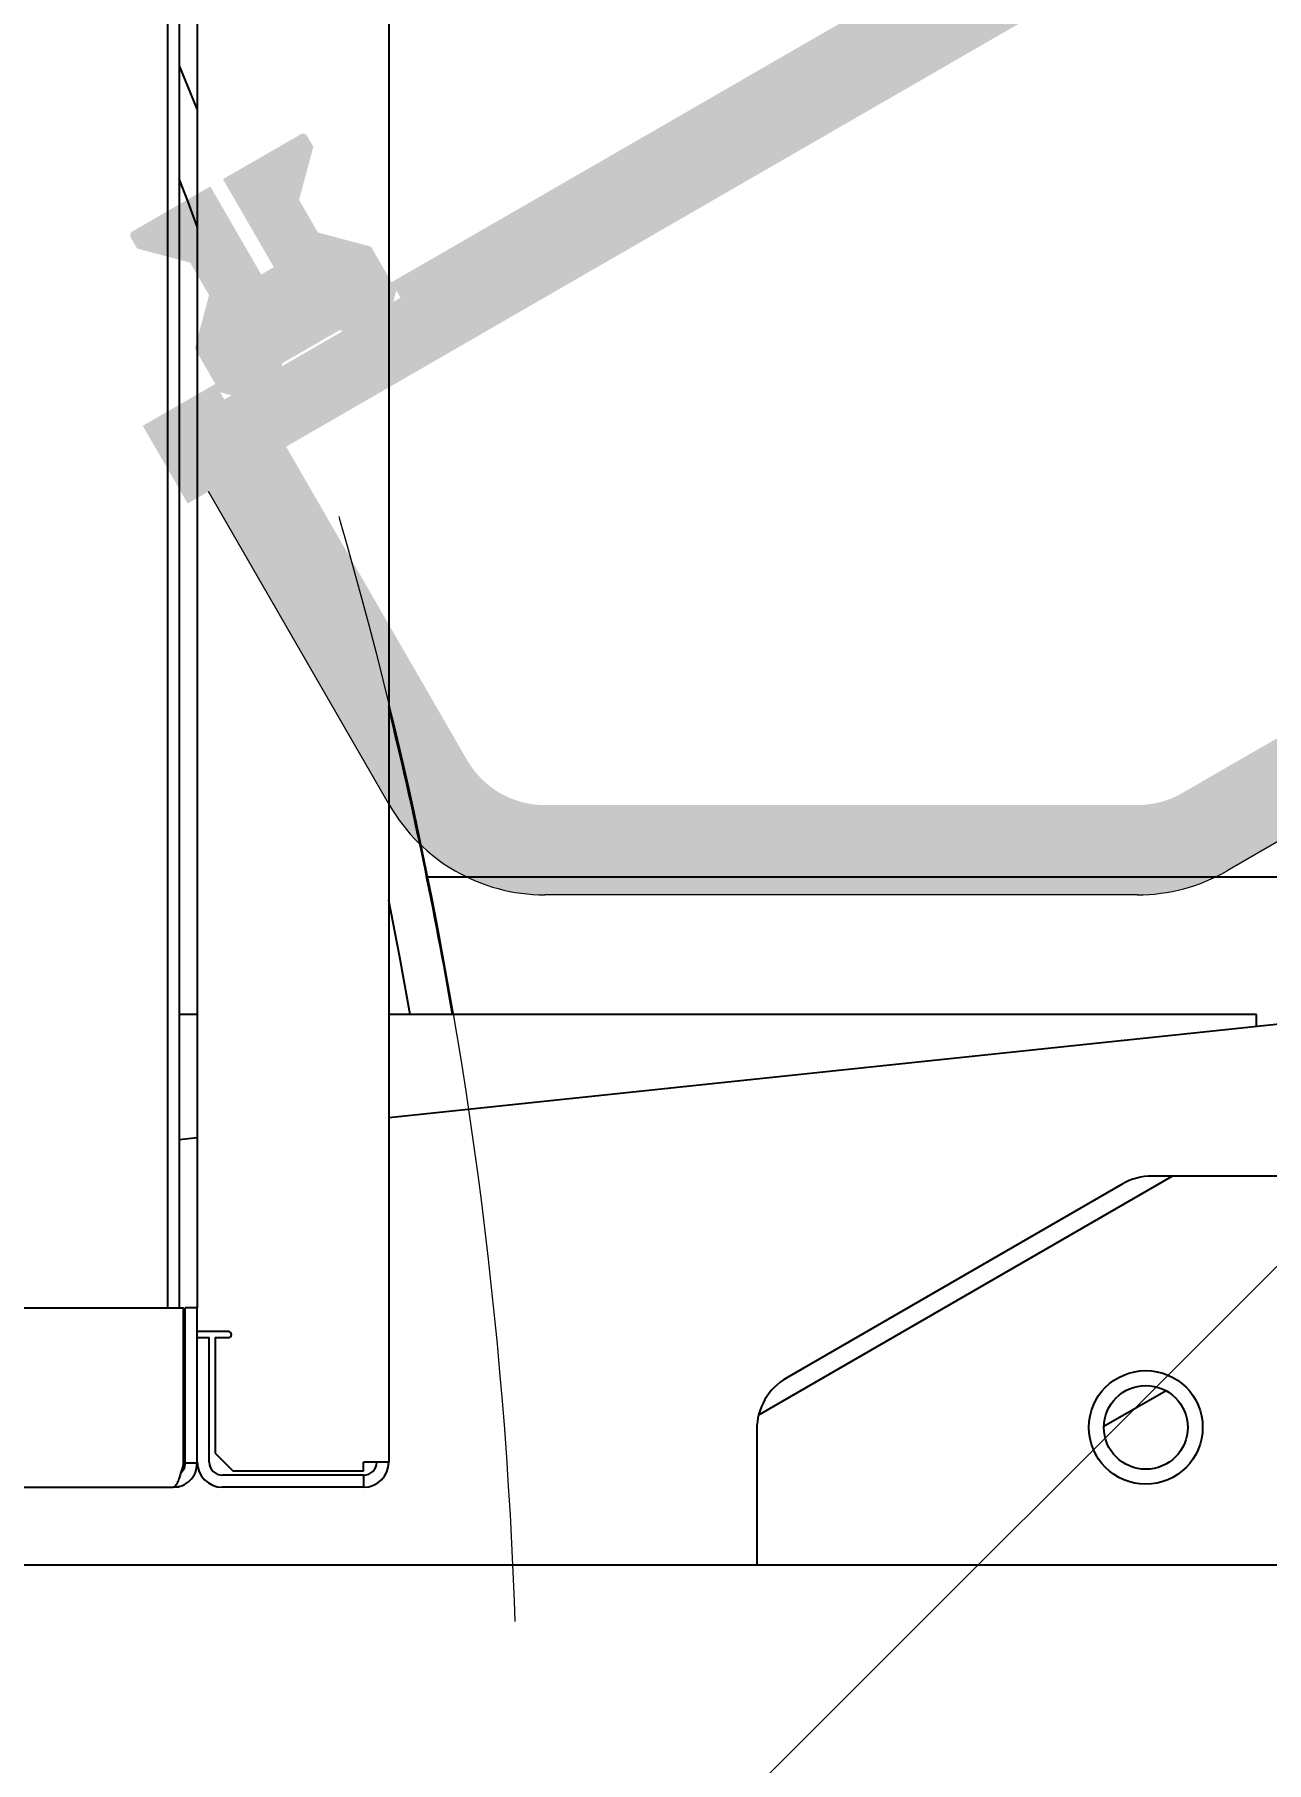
# Model space of a CAD drawing. Header units: inches. Extents: x -347369 to -260369, y 119522 to 149869.
# Drawn here: x -284560.9 to -284355, y 139001.7 to 139290.4 of the extents above; entities that cross this region are included whole.
import ezdxf

# ---------------------------------------------------------------- set-up
doc = ezdxf.new("R2010")
doc.units = ezdxf.units.IN
doc.header["$LTSCALE"] = 300
doc.linetypes.add('NASCOSTA', pattern=[0.375, 0.25, -0.125])
doc.layers.add('MACCHINA', color=40, linetype='Continuous')
doc.layers.add('QUOTE', color=7, linetype='Continuous')
doc.styles.get("Standard").update_dxf_attribs({"font": 'romans.shx'})
doc.dimstyles.new('sc1a100', dxfattribs={"dimscale": 100, "dimtxt": 3, "dimasz": 3, "dimexe": 0, "dimexo": 0, "dimgap": 1, "dimtad": 1, "dimzin": 12, "dimdsep": 46, "dimtxsty": 'Standard', "dimblk": 'CLOSEDBLANK', "dimcen": 1, "dimclrd": 253, "dimclre": 253, "dimclrt": 2, "dimadec": 0, "dimazin": 3, "dimtfac": 1, "dimtmove": 0, "dimatfit": 1, "dimldrblk": 'CLOSEDBLANK', "dimfxl": 1, "dimtolj": 1, "dimtzin": 0, "dimarcsym": 0})
doc.dimstyles.new('sc1a100_pollici', dxfattribs={"dimscale": 100, "dimtxt": 3, "dimasz": 3, "dimexe": 0, "dimexo": 0, "dimgap": 1, "dimtad": 1, "dimzin": 12, "dimdsep": 46, "dimtxsty": 'Standard', "dimblk": 'CLOSEDBLANK', "dimcen": 1, "dimclrd": 253, "dimclre": 253, "dimclrt": 2, "dimadec": 0, "dimazin": 3, "dimtfac": 1, "dimtmove": 0, "dimatfit": 1, "dimldrblk": 'CLOSEDBLANK', "dimfxl": 1, "dimtolj": 1, "dimtzin": 0, "dimarcsym": 0})

# ---------------------------------------------------------------- blocks, each defined once
blk = doc.blocks.new('_ClosedBlank')
at = {"color": 0, "linetype": 'ByBlock', "lineweight": -2}
for p, q in [((-1, 0.1666666666666667), (0, 0)), ((-1, 0.1666666666666667), (-1, -0.1666666666666667)), ((0, 0), (-1, -0.1666666666666667))]:
    blk.add_line(p, q, dxfattribs=at)
blk = doc.blocks.new('*D10')
at = {"layer": 'Defpoints', "color": 0, "transparency": 16777216}
for p in [(-300380.1665801618, 144199.6558577591), (-282330.1662940595, 140899.6558577589), (-300380.1665801618, 139125.6251859243)]:
    blk.add_point(p, dxfattribs=at)
at = {"layer": 'QUOTE', "color": 253, "lineweight": -2, "transparency": 16777216}
for p, q in [((-300380.1665801618, 139125.6251859243), (-300380.1665801618, 144199.6558577591)), ((-282630.1662940595, 144199.6558577591), (-300080.1665801618, 144199.6558577591)), ((-282330.1662940595, 140899.6558577589), (-282330.1662940595, 144199.6558577591))]:
    blk.add_line(p, q, dxfattribs=at)
at = {"layer": 'QUOTE', "color": 253, "lineweight": -2, "transparency": 16777216, "xscale": 300, "yscale": 300, "zscale": 300, "rotation": 180}
blk.add_blockref('_ClosedBlank', (-300380.1665801618, 144199.6558577591), dxfattribs=at)
at = {"layer": 'QUOTE', "color": 253, "lineweight": -2, "transparency": 16777216, "xscale": 300, "yscale": 300, "zscale": 300}
blk.add_blockref('_ClosedBlank', (-282330.1662940595, 144199.6558577591), dxfattribs=at)
at = {"layer": 'QUOTE', "color": 2, "transparency": 16777216, "char_height": 300, "attachment_point": 5}
for s, insert in [('\\A1;18050', (-291355.1664371107, 144449.6558577591)), ('\\A1;[59\'-2 5/8"]', (-291355.1664371107, 143871.0844291877))]:
    blk.add_mtext(s, dxfattribs=dict(at, insert=insert))
blk = doc.blocks.new('*D27')
at = {"layer": 'Defpoints', "color": 0, "transparency": 16777216}
for p in [(-285230.1662940595, 140399.6558577591), (-284017.7307287613, 139699.655857759), (-287395.2298035208, 137749.6558577589), (-287103.2006463452, 136767.4604393702), (-285230.1662940595, 136499.655857759)]:
    blk.add_point(p, dxfattribs=at)
at = {"layer": 'QUOTE', "color": 253, "lineweight": -2, "transparency": 16777216}
for p, q in [((-287395.2298035208, 137749.6558577589), (-287753.6986503091, 137542.6937725696)), ((-285230.1662940595, 136499.655857759), (-285230.1662940595, 136085.7316873802))]:
    blk.add_line(p, q, dxfattribs=at)
blk.add_arc((-285230.1662940595, 138999.655857759), 2913.924170378776, 215.9014350610591, 264.098564938941, dxfattribs=at)
at = {"layer": 'QUOTE', "color": 253, "lineweight": -2, "transparency": 16777216, "xscale": 300, "yscale": 300, "zscale": 300}
for p, rotation in [((-287753.6986503091, 137542.6937725696), 122.9507175305296), ((-285230.1662940595, 136085.7316873802), 357.0492824694705)]:
    blk.add_blockref('_ClosedBlank', p, dxfattribs=dict(at, rotation=rotation))
at = {"layer": 'QUOTE', "color": 2, "transparency": 16777216, "insert": (-286562.128379249, 136692.6298524556), "char_height": 300, "attachment_point": 5, "rotation": 330.00000000000006}
blk.add_mtext('\\A1;60°', dxfattribs=at)
blk = doc.blocks.new('*D37')
at = {"layer": 'Defpoints', "color": 0, "transparency": 16777216}
for p in [(-285230.1662940595, 140399.6558577591), (-286220.1157877208, 139989.6053514202), (-283462.3993410933, 137231.8889047927), (-285230.1662940595, 136499.655857759), (-284473.382269545, 136175.2994279141)]:
    blk.add_point(p, dxfattribs=at)
at = {"layer": 'QUOTE', "color": 253, "lineweight": -2, "transparency": 16777216}
for p, q in [((-283462.3993410933, 137231.8889047927), (-283162.5938887292, 136932.0834524287)), ((-285230.1662940595, 136499.655857759), (-285230.1662940595, 136075.6669209525))]:
    blk.add_line(p, q, dxfattribs=at)
blk.add_arc((-285230.1662940595, 138999.6558577589), 2923.988936806411, 275.881103636428, 309.1188963635714, dxfattribs=at)
at = {"layer": 'QUOTE', "color": 253, "lineweight": -2, "transparency": 16777216, "xscale": 300, "yscale": 300, "zscale": 300}
for p, rotation in [((-283162.5938887292, 136932.0834524287), 42.0594481817856), ((-285230.1662940595, 136075.6669209525), 182.9405518182139)]:
    blk.add_blockref('_ClosedBlank', p, dxfattribs=dict(at, rotation=rotation))
at = {"layer": 'QUOTE', "color": 2, "transparency": 16777216, "insert": (-284206.8750296162, 136529.2122088819), "char_height": 300, "attachment_point": 5, "rotation": 22.499999999999773}
blk.add_mtext('\\A1;45°', dxfattribs=at)
blk = doc.blocks.new('A$Cda148bbc')
at = {"layer": 'MACCHINA', "lineweight": 0}
h = blk.add_hatch(color=5, dxfattribs=at)
edge = h.paths.add_edge_path(flags=0)
edge.add_line((-93.55669502741375, 1228.823961723659), (-87.55209318103562, 1228.823961723659))
edge.add_line((-87.55209318103562, 1228.823961723659), (-87.59897821451295, 1230.831601398746))
edge.add_line((-87.59897821451295, 1230.831601398746), (-93.60358006089109, 1230.831601398746))
edge.add_ellipse((-93.65515359771598, 1233.040005041341), major_axis=(2.174184097174322, -0.7071961222951278), ratio=0.9622501868990619, start_angle=198.6768081421314, end_angle=288.676808142122, ccw=False)
edge.add_line((-95.93276119461825, 1233.040005041341), (-96.20469438878627, 1244.684315156845))
edge.add_ellipse((-100.5528543465089, 1244.684315156845), major_axis=(-4.150715094605772, 1.350101688018051), ratio=0.9622501868990622, start_angle=198.676808142121, end_angle=288.676808142119)
edge.add_line((-100.6513129168106, 1248.900358474526), (-130.2602116765388, 1248.900358474528))
edge.add_ellipse((-130.1617531062366, 1244.684315156846), major_axis=(-4.150715094605704, 1.350101688018028), ratio=0.9622501868990622, start_angle=288.6768081421251, end_angle=378.6768081421325)
edge.add_line((-134.5099130639592, 1244.684315156846), (-117.9677377506309, 536.3404150200777))
edge.add_ellipse((-113.6158222533982, 536.1796010126213), major_axis=(3.374530304555708, -2.9230567474916), ratio=0.9407558992420822, start_angle=220.5020191683753, end_angle=250.5020191683597)
edge.add_line((-117.3343375586637, 534.1626845217502), (-77.89045556482006, 467.6721642487855))
edge.add_ellipse((-74.17194025955496, 469.6890807396567), major_axis=(3.374530304555966, -2.92305674749183), ratio=0.9407558992420819, start_angle=250.5020191683651, end_angle=400.5020191683511)
edge.add_line((-69.82002476232219, 469.5282667321985), (-70.07873650053443, 480.6064277469432))
edge.add_ellipse((-67.79916171627019, 480.522191838274), major_axis=(-1.767611111909826, 1.531124962971502), ratio=0.9407558992420828, start_angle=-49.49798083165052, end_angle=40.50201916833947, ccw=False)
edge.add_line((-67.85191359961073, 482.7810528452028), (-39.04637768935299, 481.7166172720281))
edge.add_line((-39.04637768935299, 481.7166172720281), (-39.09433394693542, 483.770127278327))
edge.add_line((-39.09433394693542, 483.770127278327), (-67.89986985719315, 484.8345628515012))
edge.add_ellipse((-67.79916171627019, 480.522191838274), major_axis=(-3.374530304555516, 2.923056747491391), ratio=0.9407558992420827, start_angle=310.5020191683528, end_angle=400.5020191683413)
edge.add_line((-72.1510772135025, 480.6830058457326), (-71.89236547529026, 469.6048448309875))
edge.add_ellipse((-74.17194025955496, 469.6890807396567), major_axis=(1.767611111910286, -1.531124962971927), ratio=0.9407558992420819, start_angle=-109.49798083164029, end_angle=40.50201916834618, ccw=False)
edge.add_line((-76.11973399088447, 468.6326006730096), (-115.5636159847277, 535.1231209459738))
edge.add_ellipse((-113.6158222533982, 536.1796010126213), major_axis=(1.767611111910027, -1.531124962971701), ratio=0.9407558992420824, start_angle=220.50201916837, end_angle=250.50201916836528, ccw=False)
edge.add_line((-115.8953970376629, 536.2638369212891), (-132.4393607031388, 1244.684315156846))
edge.add_ellipse((-130.1617531062366, 1244.684315156846), major_axis=(-2.17418409717438, 0.7071961222951462), ratio=0.962250186899062, start_angle=-71.32319185786702, end_angle=18.676808142124685, ccw=False)
edge.add_line((-130.2133266430619, 1246.892718799441), (-100.6044278833333, 1246.89271879944))
edge.add_ellipse((-100.5528543465089, 1244.684315156845), major_axis=(-2.174184097174449, 0.7071961222951688), ratio=0.962250186899062, start_angle=198.6768081421034, end_angle=288.6768081421107, ccw=False)
edge.add_line((-98.27524674960614, 1244.684315156844), (-98.00331355543858, 1233.040005041341))
edge.add_ellipse((-93.65515359771598, 1233.040005041341), major_axis=(4.15071509460565, -1.350101688018011), ratio=0.962250186899062, start_angle=198.6768081421294, end_angle=288.6768081421249)
h = blk.add_hatch(color=5, dxfattribs=at)
edge = h.paths.add_edge_path(flags=0)
edge.add_arc((224.0119044456173, 741.99999999997), 30, 269.9999999999986, 329.9999999999986)
edge.add_line((249.9926665591502, 726.9999999999686), (299.4807621135815, 812.7158958700566))
edge.add_arc((273.5000000000482, 827.7158958700579), 30.00000000000003, 329.999999999999, 359.9999999999984)
edge.add_line((303.5000000000482, 827.7158958700566), (303.5000000000518, 894.9999999999673))
edge.add_arc((273.5000000000514, 894.9999999999682), 30, 359.9999999999991, 449.999999999999)
edge.add_line((273.5000000000523, 924.9999999999682), (151.5000000000532, 924.9999999999736))
edge.add_line((151.5000000000532, 924.9999999999736), (151.5000000000523, 909.9999999999736))
edge.add_line((151.5000000000523, 909.9999999999736), (273.5000000000518, 909.9999999999682))
edge.add_arc((273.5000000000514, 894.9999999999682), 15.00000000000001, -2.6147972675971687e-12, 89.99999999999659, ccw=False)
edge.add_line((288.5000000000514, 894.9999999999677), (288.5000000000482, 827.7158958700566))
edge.add_arc((273.5000000000482, 827.7158958700579), 15.00000000000002, 329.99999999999625, 359.9999999999952, ccw=False)
edge.add_line((286.4903810568144, 820.215895870057), (237.0022855023835, 734.4999999999695))
edge.add_arc((224.0119044456173, 741.99999999997), 15.00000000000002, 269.9999999999974, 329.9999999999982, ccw=False)
edge.add_line((224.0119044456169, 726.99999999997), (163.5000000000441, 726.9999999999736))
edge.add_line((163.5000000000437, 726.9999999999736), (163.5000000000432, 711.9999999999732))
edge.add_line((163.5000000000437, 711.9999999999727), (224.0119044456164, 711.9999999999695))
for points in [[(148.5000000000518, 901.9999999999736), (151.5000000000518, 901.9999999999736), (151.5000000000505, 867.9999999999736), (148.5000000000505, 867.9999999999741), (148.5000000000455, 755.9999999999736), (151.5000000000455, 755.9999999999727), (151.5000000000437, 721.9999999999732), (148.5000000000437, 721.9999999999732), (148.5000000000432, 707.9999999999736), (163.5000000000427, 707.9999999999727), (163.5000000000528, 909.9999999999732), (148.5000000000523, 909.9999999999732)], [(119.5000000000437, 722.4999999999741), (120.0000000000437, 721.9999999999745), (122.3578643763126, 721.9999999999741), (128.857864376313, 728.4999999999741), (135.1421356237747, 728.4999999999736), (141.6421356237743, 721.9999999999732), (150.1000000000436, 721.9999999999732), (151.5000000000437, 723.3999999999728), (151.5000000000441, 733.0999999999731), (151.1000000000445, 733.4999999999727), (151.1000000000449, 744.4999999999727), (151.5000000000446, 744.8999999999728), (151.500000000045, 754.5999999999731), (150.1000000000454, 755.9999999999732), (141.6421356237761, 755.9999999999736), (135.1421356237756, 749.4999999999736), (128.857864376314, 749.4999999999736), (122.357864376314, 755.9999999999745), (120.0000000000455, 755.9999999999745), (119.500000000045, 755.4999999999745), (119.5000000000446, 740.2206555615317), (136.5000000000446, 740.2206555615312), (136.5000000000446, 737.779344438416), (119.5000000000441, 737.779344438417)]]:
    blk.add_hatch(color=5, dxfattribs=at).paths.add_polyline_path(points, flags=0)
at = {"layer": 'MACCHINA', "color": 5, "lineweight": 0}
for p, q in [((303.5000000000548, 894.9999999999636), (303.5000000000512, 827.7158958700529)), ((299.4807621135844, 812.7158958700529), (249.9926665591522, 726.9999999999673)), ((224.0119044456189, 711.9999999999673), (163.5000000000475, 711.9999999999709))]:
    blk.add_line(p, q, dxfattribs=at)
at = {"layer": 'MACCHINA', "color": 8, "linetype": 'NASCOSTA', "lineweight": 5, "ltscale": 2.5}
blk.add_line((719.2973088064828, -560.0000000000655), (321.0999999999658, -560.0000000000473), dxfattribs=at)
blk.add_circle((0, -2.91038304567337e-11), 749.9999999999886, dxfattribs=at)
at = {"layer": 'MACCHINA', "color": 5, "lineweight": 0}
for centre, radius, start, end in [((273.5000000000512, 827.7158958700529), 30.00000000000061, 330.0000000000411, 0), ((224.0119044456189, 741.9999999999673), 30.00000000000023, 270, 330.0000000000411)]:
    blk.add_arc(centre, radius, start, end, dxfattribs=at)
blk = doc.blocks.new('A$Cad528b1c')
at = {"layer": 'MACCHINA'}
for p, q in [((728.50000000004, 858.7999999999302), (728.5000000000036, 52.19999999992797)), ((696.5000000000364, 832.9999999999309), (696.5000000000036, 77.99999999993815)), ((691.5000000000146, 435.540077128353), (691.4999999999964, 77.99999999993815)), ((693.5000000000146, 435.540077128353), (693.4999999999964, 77.99999999993452)), ((734.8469228349531, 149.9999999999709), (921.985842870421, 149.9999999999709)), ((696.5000000000146, 126.9999999999709), (693.5, 126.9999999999709)), ((873.4884202584944, 126.9999999999709), (728.5000000000073, 126.9999999999709)), ((728.5000000000073, 109.7998312358141), (881.5790665670866, 125.8890894625292)), ((873.4884202584944, 125.038728269461), (873.4884202584944, 126.9999999999709)), ((693.5, 106.1211830015127), (696.5000000000146, 106.4364957073121)), ((790.3153415615743, 60.12359416442268), (859.3833024919768, 99.9999999999709)), ((851.0627944162879, 98.66025403781532), (795, 66.29238459004773)), ((897.2397089525293, 99.9999999999709), (856.0627944162879, 99.9999999999709)), ((305.7999999999956, 77.9999999999527), (694.1999999999971, 77.99999999993815)), ((694.1999999999971, 51.99999999993815), (694.1999999999971, 77.99999999993815)), ((696.4999999999964, 77.99999999993815), (694.4999999999964, 77.99999999993815)), ((694.4999999999964, 51.99999999993815), (694.4999999999964, 77.99999999993815)), ((696.4999999999964, 51.99999999993815), (696.4999999999964, 77.99999999993815)), ((700.7000000000044, 73.99999999993088), (696.5000000000036, 73.99999999993088)), ((696.5000000000036, 52.19999999992797), (696.5000000000036, 72.99999999993088)), ((696.5000000000036, 72.99999999993088), (698.5000000000036, 72.99999999993088)), ((698.5000000000036, 52.19999999992797), (698.5000000000036, 72.99999999993088)), ((699.5000000000036, 72.99999999993088), (699.5000000000036, 53.69999999993161)), ((699.5000000000036, 72.99999999993088), (701.7000000000044, 72.99999999993088)), ((701.7000000000044, 73.99999999993088), (700.7000000000044, 73.99999999993088)), ((858.388556935417, 64.12516790750306), (848.0011705219258, 58.12800756549768)), ((790, 57.63213055220331), (790, 34.9999999999709)), ((696.4999999999964, 51.99999999993815), (694.4999999999964, 51.99999999993815)), ((699.5000000000036, 53.69999999993161), (702.5000000000036, 50.69999999992797)), ((724.3000000000029, 50.69999999992797), (724.3000000000029, 52.19999999992797)), ((728.5000000000036, 52.19999999992797), (724.3000000000029, 52.19999999992797)), ((724.3000000000029, 49.99999999993088), (700.7000000000044, 49.99999999993088)), ((724.3000000000029, 50.69999999992797), (702.5000000000036, 50.69999999992797)), ((724.3000000000029, 49.99999999993088), (724.3000000000029, 47.99999999993088)), ((307.4999999999964, 47.99999999995271), (692.4999999999964, 47.99999999993815)), ((693.4999999999964, 47.99999999993452), (692.4999999999927, 47.99999999993452)), ((724.3000000000029, 47.99999999993088), (700.7000000000044, 47.99999999993088)), ((335.5, 34.9999999999709), (1110, 34.9999999999709))]:
    blk.add_line(p, q, dxfattribs=at)
at = {"layer": 'MACCHINA', "flags": 128}
for points in [[(693.5000000000073, 285.5831752746853), (696.3825507458969, 278.4804176537691), (696.5000000000218, 278.1865381357529)], [(696.5000000000182, 258.721375228175), (694.9582000708142, 262.8347392456271), (693.5000000000073, 266.65848945791)], [(732.065570833649, 126.9999999999709), (730.2861736488667, 136.8616256563073), (728.5000000000073, 146.0710443584903)], [(694.4999999999964, 68.19615242264626), (694.4048494156377, 68.67450671310144), (694.1999999999971, 69.00855626310658)], [(694.1999999999971, 56.99144373676972), (694.4048494156341, 57.32549328677487), (694.4999999999964, 57.80384757723004)]]:
    blk.add_lwpolyline(points, dxfattribs=at)
at = {"layer": 'MACCHINA'}
for radius in [9.5, 7.000000000000455]:
    blk.add_circle((855, 57.9999999999709), radius, dxfattribs=at)
for centre, radius, start, end in [((0, -2.91038304567337e-11), 750.0000000000001, 9.749059920645747, 13.75210582887935), ((856.0627944162879, 89.9999999999709), 10.00000000000003, 90, 119.9999999999582), ((701.7000000000044, 73.49999999993088), 0.5, 270, 90), ((800, 57.63213055220331), 9.999999999999773, 119.9999999999582, 180), ((700.7000000000044, 52.19999999992797), 4.199999999999818, 180, 270), ((700.7000000000044, 52.19999999992797), 2.200000000000045, 180, 270), ((724.3000000000029, 52.19999999992797), 4.200000000000045, 270, 0), ((724.3000000000029, 52.19999999992797), 2.200000000000045, 270, 0)]:
    blk.add_arc(centre, radius, start, end, dxfattribs=at)
blk.add_open_spline([(692.4999999999964, 47.99999999993815), (693.02414817522, 48.06012629108955), (694.072444525671, 48.18037887338505), (695.3946242740567, 49.10537572587782), (696.3196211265495, 50.4275554742635), (696.4398737088486, 51.47585182471448), (696.4999999999964, 51.99999999993815)], degree=3, dxfattribs=at)
for points, knots in [([(694.1999999999971, 51.99999999993815), (694.0739068991352, 51.53407498337037), (693.8217054986089, 50.60216878931897), (693.44334269088, 49.3718121801212), (693.0651762888338, 48.46547375487717), (692.7499675062063, 48.04809474959256), (692.5621946583706, 48.01196650138445), (692.4999999999964, 47.99999999993815)], [0, 0, 0, 0, 0.2224353849733682, 0.4448975815050899, 0.6673598831982401, 0.8898219914977658, 1, 1, 1, 1]), ([(693.7795001677805, 50.49577382505959), (693.8253666954843, 50.52454258668513), (694.0921492287707, 50.6918760102235), (694.4013462905314, 51.22699853906306), (694.4671154301759, 51.74233284631555), (694.4999999999964, 51.99999999993815)], [0, 0, 0, 0, 0.0940468835667259, 0.5470234417834259, 0.9999999999999999, 0.9999999999999999, 0.9999999999999999, 0.9999999999999999])]:
    blk.add_open_spline(points, degree=3, knots=knots, dxfattribs=at)

msp = doc.modelspace()

# ---------------------------------------------------------------- block references
for p, rotation in [((-285230.1662940596, 138999.6558577591), 45), ((-285230.1662940595, 138999.655857759), 299.9999999999999)]:
    msp.add_blockref('A$Cda148bbc', p, dxfattribs=dict(rotation=rotation))
msp.add_blockref('A$Cad528b1c', (-285230.1662940595, 138999.6558577591))

# ---------------------------------------------------------------- dimensions: what is measured, and where the dimension line sits
at = {"layer": 'QUOTE'}
dim = msp.add_linear_dim(base=(-300380.1665801618, 144199.6558577591), p1=(-282330.1662940595, 140899.6558577589), p2=(-300380.1665801618, 139125.6251859243), dimstyle='sc1a100_pollici', override={"dimpost": '\\X'}, dxfattribs=at)
dim.commit()
dim.dimension.update_dxf_attribs({"geometry": '*D10', "text_midpoint": (-291355.1664371107, 144199.6558577591), "dimtype": 160})
for base, line2, picture, middle in [((-287103.2006463452, 136767.4604393702), ((-287395.2298035208, 137749.6558577589), (-284017.7307287613, 139699.655857759)), '*D27', (-286562.128379249, 136692.6298524555)), ((-284473.382269545, 136175.2994279141), ((-283462.3993410933, 137231.8889047927), (-286220.1157877208, 139989.6053514202)), '*D37', (-284206.8750296162, 136529.2122088819))]:
    dim = msp.add_angular_dim_2l(base=base, line1=((-285230.1662940595, 136499.655857759), (-285230.1662940595, 140399.6558577591)), line2=line2, dimstyle='sc1a100', dxfattribs=at)
    dim.commit()
    dim.dimension.update_dxf_attribs({"geometry": picture, "text_midpoint": middle})

doc.saveas('drawing.dxf')
